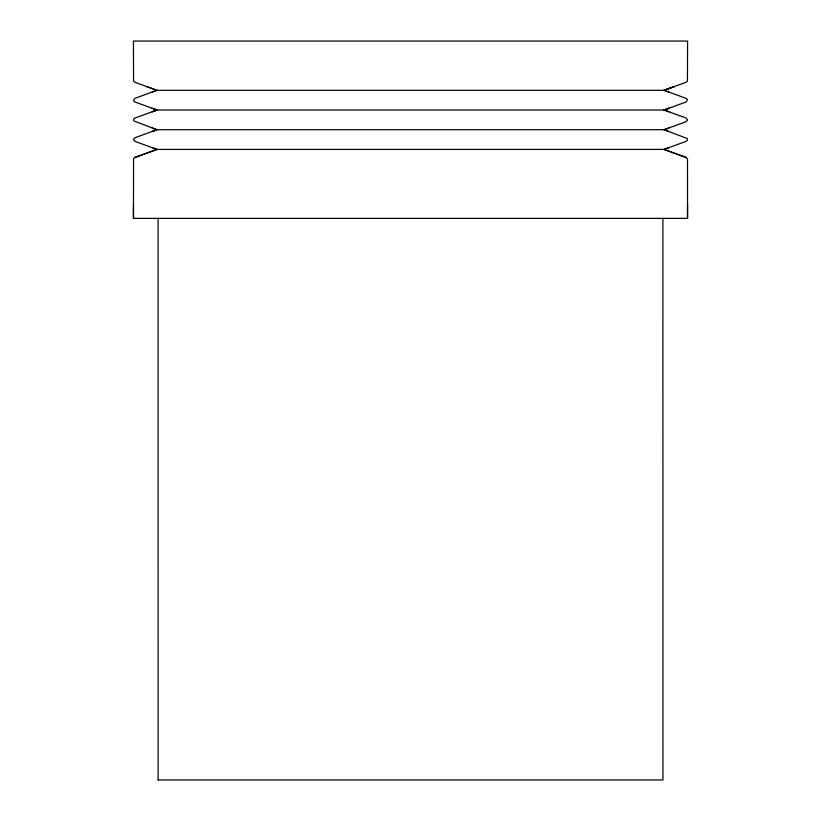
<?xml version="1.0" encoding="UTF-8"?>
<svg xmlns="http://www.w3.org/2000/svg" width="821" height="821" viewBox="0 0 821 821"><rect width="100%" height="100%" fill="white"/><g stroke="black" fill="none" stroke-linecap="round" stroke-linejoin="round"><path stroke-width="1.23" d="M133.464 218.386L133.556 158.72L134.736 157.54L156.944 149.422L664.066 149.422L686.315 157.54L687.526 159.274L687.536 218.386L133.413 218.386L133.474 204.788M146.795 86.585L156.944 90.31L134.685 98.428L133.556 100.716L134.736 101.896L156.944 110.014L664.066 110.014L686.315 101.896L687.444 99.608L686.264 98.428L664.066 90.31L156.934 90.31L134.685 82.192L133.556 81.012L133.423 41.05L687.588 41.05L687.444 81.012L686.264 82.192L663.943 90.31L674.257 86.585L664.066 90.31L668.848 92.085M152.152 108.239L156.944 110.014L152.152 111.789L157.027 110.014L134.685 118.132L133.556 119.312L133.802 120.923L156.944 129.718L664.066 129.718L687.198 138.513L687.444 140.124L686.264 141.304L663.943 149.422L668.899 147.647L664.066 149.422L686.264 157.54M152.152 127.943L156.944 129.718L152.152 131.493L157.027 129.718L134.685 137.836L133.474 139.57L134.736 141.304L156.944 149.422L152.152 147.647M668.848 131.493L664.066 129.718L686.315 121.6L687.526 119.866L686.264 118.132L664.066 110.014L668.848 111.789M152.101 92.085L156.944 90.31M664.066 129.718L668.899 127.943M134.736 157.54L157.027 149.422M158.043 779.95L662.958 779.95L662.896 218.386M687.526 204.788L687.536 218.386M158.104 218.386L158.135 779.95M668.848 108.239L663.943 110.014L668.899 108.239"/></g></svg>
